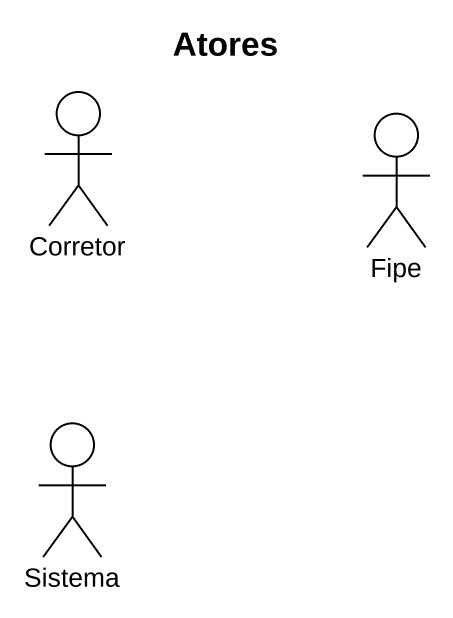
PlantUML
@startuml
title Atores
actor Corretor
actor Fipe
actor Sistema
@enduml
